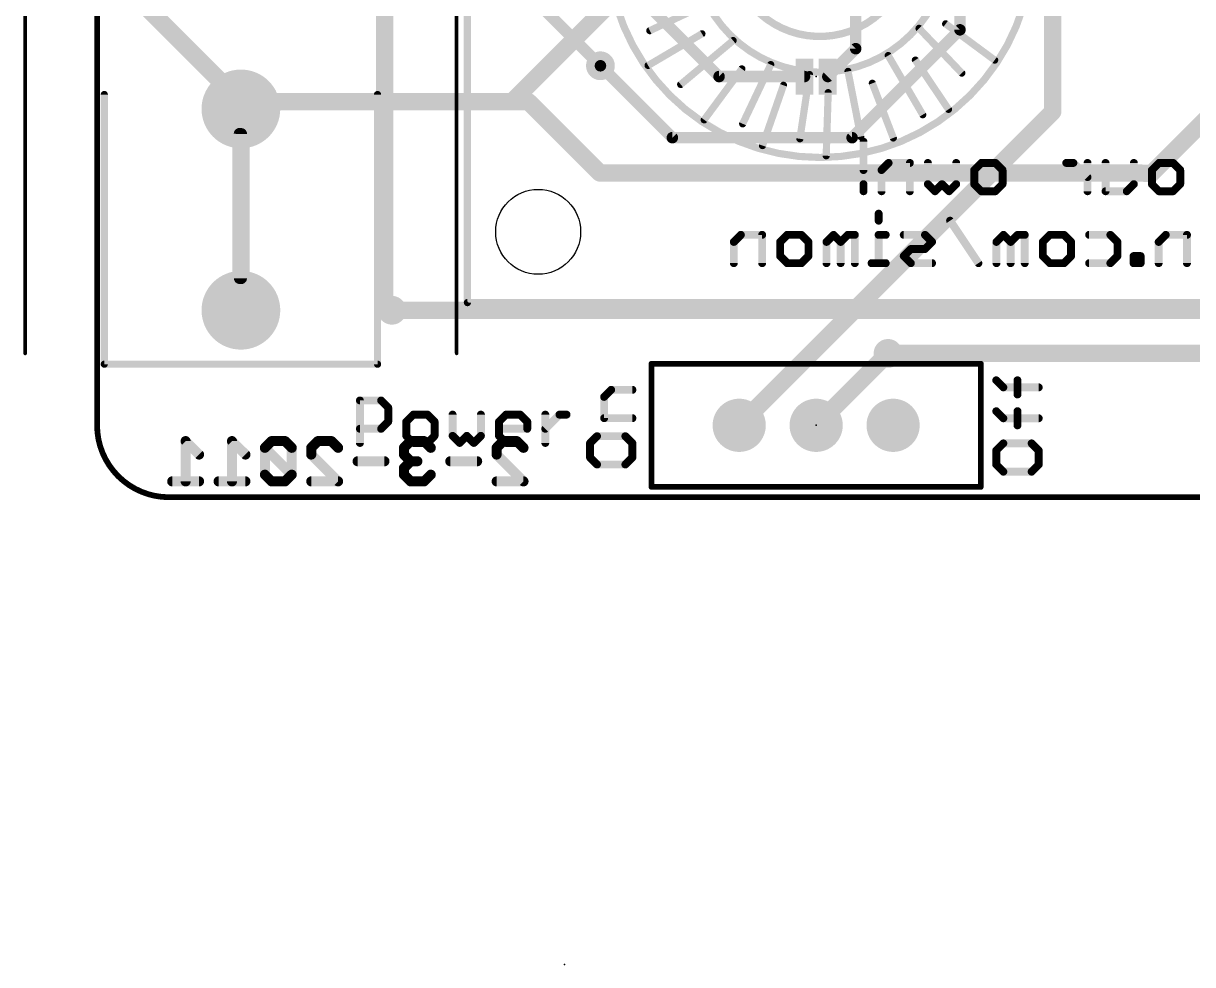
# Model space of a CAD drawing. Extents: x -2.6 to 78.8, y -16.5 to 68.7.
# Drawn here: x -2.6 to 38.7, y -16.51 to 16.74 of the extents above; entities that cross this region are included whole.
import ezdxf

# ---------------------------------------------------------------- set-up
doc = ezdxf.new("R2010")
doc.units = 0
for name, color, linetype in [('1', 12, 'CONTINUOUS'), ('16', 132, 'CONTINUOUS'), ('17', 110, 'CONTINUOUS'), ('18', 110, 'CONTINUOUS'), ('20', 53, 'CONTINUOUS'), ('21', 31, 'CONTINUOUS'), ('22', 40, 'CONTINUOUS'), ('23', 53, 'CONTINUOUS'), ('24', 53, 'CONTINUOUS'), ('49', 6, 'CONTINUOUS'), ('51', 53, 'CONTINUOUS')]:
    doc.layers.add(name, color=color, linetype=linetype)

# ---------------------------------------------------------------- blocks, each defined once
blk = doc.blocks.new('ROUNDP')
at = {"const_width": 0.5}
blk.add_lwpolyline([(0, -0.25, 1), (0, 0.25, 1), (0, -0.25)], format="xyb", dxfattribs=at)
blk = doc.blocks.new('RECT')
blk.add_solid([(-0.5, -0.5), (0.5, -0.5), (-0.5, 0.5), (0.5, 0.5)])
blk = doc.blocks.new('ROUNDV')
at = {"const_width": 0.5}
blk.add_lwpolyline([(0, -0.25, 1), (0, 0.25, 1), (0, -0.25)], format="xyb", dxfattribs=at)

msp = doc.modelspace()

# ---------------------------------------------------------------- linework, layer by layer
at = {"layer": '1'}
for points, const_width in [([(33.7566, 13.6144), (33.7566, 28.829)], 0.6096), ([(10.16, 6.858), (10.16, 22.86)], 0.6096), ([(13.97, 19.05), (17.78, 15.24)], 0.4064), ([(21.525, 17.421), (19.525, 16.481)], 0.254), ([(29.035, 16.561), (30.545, 14.981)], 0.254), ([(31.705, 15.441), (29.975, 16.721)], 0.254), ([(19.465, 15.251), (21.365, 16.371)], 0.254), ([(22.465, 16.131), (20.615, 14.581)], 0.254), ([(27.945, 15.601), (29.165, 13.511)], 0.254), ([(23.795, 15.281), (22.805, 13.191)], 0.254), ([(30.075, 13.701), (28.905, 15.441)], 0.254), ([(21.445, 13.331), (22.775, 15.131)], 0.254), ([(25.165, 14.931), (24.825, 12.661)], 0.254), ([(26.525, 15.041), (26.975, 12.741)], 0.254), ([(23.505, 12.421), (24.245, 14.551)], 0.254), ([(28.125, 12.691), (27.385, 14.621)], 0.254), ([(25.755, 12.061), (25.825, 14.291)], 0.254), ([(22.6822, 2.54), (33.7566, 13.6144)], 0.6096), ([(10.414, 6.604), (10.16, 6.858)], 0.6096), ([(25.4, 2.54), (27.94, 5.08)], 0.6096)]:
    msp.add_lwpolyline(points, dxfattribs=dict(at, const_width=const_width))
for points, const_width in [([(25.535, 12.001, 1), (25.535, 27.001, 1), (25.535, 12.001)], 0.254), ([(25.545, 15.011, 1), (25.545, 24.011, 1), (25.545, 15.011)], 0.254), ([(19.498, 16.5385, 1), (19.552, 16.4235)], 0.127), ([(29.0809, 16.6049, 1), (28.9891, 16.5171)], 0.127), ([(30.0128, 16.772, 1), (29.9372, 16.67)], 0.127), ([(21.3972, 16.3163, 1), (21.3328, 16.4257)], 0.127), ([(22.5058, 16.0823, 1), (22.4242, 16.1797)], 0.127), ([(27.9998, 15.633, 1), (27.8902, 15.569)], 0.127), ([(17.7082, 15.1682, 1), (17.8518, 15.3118)], 0.2032), ([(19.4328, 15.3057, 1), (19.4972, 15.1963)], 0.127), ([(23.8524, 15.2538, 1), (23.7376, 15.3082)], 0.127), ([(28.9577, 15.4764, 1), (28.8523, 15.4056)], 0.127), ([(31.6672, 15.39, 1), (31.7428, 15.492)], 0.127), ([(22.8261, 15.0933, 1), (22.7239, 15.1687)], 0.127), ([(25.2278, 14.9216, 1), (25.1022, 14.9404)], 0.127), ([(26.5873, 15.0532, 1), (26.4627, 15.0288)], 0.127), ([(30.4991, 14.9371, 1), (30.5909, 15.0249)], 0.127), ([(20.5742, 14.6297, 1), (20.6558, 14.5323)], 0.127), ([(24.305, 14.5302, 1), (24.185, 14.5718)], 0.127), ([(27.4443, 14.6437, 1), (27.3257, 14.5983)], 0.127), ([(25.8885, 14.289, 1), (25.7615, 14.293)], 0.127), ([(30.0223, 13.6656, 1), (30.1277, 13.7364)], 0.127), ([(33.6042, 13.6144, 1), (33.909, 13.6144)], 0.3048), ([(33.8644, 13.5066, 1), (33.6488, 13.7222)], 0.3048), ([(21.3939, 13.3687, 1), (21.4961, 13.2933)], 0.127), ([(22.7476, 13.2182, 1), (22.8624, 13.1638)], 0.127), ([(29.1102, 13.479, 1), (29.2198, 13.543)], 0.127), ([(26.9127, 12.7288, 1), (27.0373, 12.7532)], 0.127), ([(23.445, 12.4418, 1), (23.565, 12.4002)], 0.127), ([(24.7622, 12.6704, 1), (24.8878, 12.6516)], 0.127), ([(28.0657, 12.6683, 1), (28.1843, 12.7137)], 0.127), ([(25.6915, 12.063, 1), (25.8185, 12.059)], 0.127), ([(10.2678, 6.9658, 1), (10.0522, 6.7502)], 0.3048), ([(10.0076, 6.858, 1), (10.3124, 6.858)], 0.3048), ([(10.3062, 6.4962, 1), (10.5218, 6.7118)], 0.3048), ([(28.0478, 4.9722, 1), (27.8322, 5.1878)], 0.3048), ([(22.5744, 2.6478, 1), (22.79, 2.4322)], 0.3048), ([(25.2922, 2.6478, 1), (25.5078, 2.4322)], 0.3048)]:
    msp.add_lwpolyline(points, format="xyb", dxfattribs=dict(at, const_width=const_width))
at = {"layer": '16'}
for points, const_width in [([(26.797, 19.447), (26.797, 15.8441)], 0.4064), ([(30.48, 16.51), (30.4775, 19.4487)], 0.4064), ([(14.651, 13.97), (18.7555, 18.0745)], 0.6096), ([(18.7555, 18.0745), (21.971, 14.859)], 0.4064), ([(37.238, 11.43), (44.019, 18.211)], 0.6096), ([(5.08, 13.97), (1.27, 17.78)], 0.6096), ([(26.67, 12.7), (30.48, 16.51)], 0.4064), ([(26.797, 15.8441), (25.8119, 14.859)], 0.4064), ([(17.78, 15.24), (20.32, 12.7)], 0.4064), ([(21.971, 14.859), (24.9881, 14.859)], 0.4064), ([(5.08, 6.604), (5.08, 13.97)], 0.6096), ([(5.08, 13.97), (13.97, 13.97)], 0.6096), ([(13.97, 13.97), (14.651, 13.97)], 0.6096), ([(14.651, 13.97), (15.24, 13.97)], 0.6096), ([(15.24, 13.97), (17.7571, 11.4529)], 0.6096), ([(20.32, 12.7), (26.67, 12.7)], 0.4064), ([(17.7571, 11.4529), (36.8313, 11.4529)], 0.6096), ([(36.8313, 11.4529), (37.238, 11.43)], 0.6096), ([(10.414, 6.604), (71.12, 6.604)], 0.6096), ([(27.94, 5.08), (63.5, 5.08)], 0.6096), ([(3.6021, 1.5079), (3.1276, 1.9824)], 0.3556), ([(3.1276, 1.9824), (3.1276, 0.5588)], 0.3556), ([(5.2393, 1.5079), (4.7647, 1.9824)], 0.3556), ([(4.7647, 1.9824), (4.7647, 0.5588)], 0.3556), ([(6.1646, 1.9824), (5.9273, 1.7451)], 0.3556), ([(6.6391, 1.9824), (6.1646, 1.9824)], 0.3556), ([(6.8764, 1.7451), (6.6391, 1.9824)], 0.3556), ([(7.5645, 1.7451), (7.8018, 1.9824)], 0.3556), ([(7.8018, 1.9824), (8.2763, 1.9824)], 0.3556), ([(8.2763, 1.9824), (8.5136, 1.7451)], 0.3556), ([(11.0761, 1.9824), (10.8388, 1.7451)], 0.3556), ([(11.5506, 1.9824), (11.0761, 1.9824)], 0.3556), ([(11.7879, 1.7451), (11.5506, 1.9824)], 0.3556), ([(14.1131, 1.7451), (14.3504, 1.9824)], 0.3556), ([(14.3504, 1.9824), (14.8249, 1.9824)], 0.3556), ([(14.8249, 1.9824), (15.0622, 1.7451)], 0.3556), ([(5.9273, 1.7451), (5.9273, 0.7961)], 0.3556), ([(6.8764, 0.7961), (5.9273, 1.7451)], 0.3556), ([(6.8764, 0.7961), (6.8764, 1.7451)], 0.3556), ([(7.5645, 1.5079), (7.5645, 1.7451)], 0.3556), ([(8.5136, 0.5588), (7.5645, 1.5079)], 0.3556), ([(10.8388, 1.7451), (10.8388, 1.5079)], 0.3556), ([(10.8388, 1.5079), (11.0761, 1.2706)], 0.3556), ([(14.1131, 1.5079), (14.1131, 1.7451)], 0.3556), ([(15.0622, 0.5588), (14.1131, 1.5079)], 0.3556), ([(10.1507, 1.2706), (9.2017, 1.2706)], 0.3556), ([(11.0761, 1.2706), (10.8388, 1.0333)], 0.3556), ([(11.0761, 1.2706), (11.3133, 1.2706)], 0.3556), ([(13.425, 1.2706), (12.476, 1.2706)], 0.3556), ([(5.9273, 0.7961), (6.1646, 0.5588)], 0.3556), ([(6.6391, 0.5588), (6.8764, 0.7961)], 0.3556), ([(10.8388, 1.0333), (10.8388, 0.7961)], 0.3556), ([(10.8388, 0.7961), (11.0761, 0.5588)], 0.3556), ([(11.5506, 0.5588), (11.7879, 0.7961)], 0.3556), ([(3.6021, 0.5588), (2.653, 0.5588)], 0.3556), ([(5.2393, 0.5588), (4.2902, 0.5588)], 0.3556), ([(6.1646, 0.5588), (6.6391, 0.5588)], 0.3556), ([(7.5645, 0.5588), (8.5136, 0.5588)], 0.3556), ([(11.0761, 0.5588), (11.5506, 0.5588)], 0.3556), ([(14.1131, 0.5588), (15.0622, 0.5588)], 0.3556)]:
    msp.add_lwpolyline(points, dxfattribs=dict(at, const_width=const_width))
for points, const_width in [([(30.3784, 16.5099, 1), (30.5816, 16.5101)], 0.2032), ([(30.5518, 16.4382, 1), (30.4082, 16.5818)], 0.2032), ([(26.6954, 15.8441, 1), (26.8986, 15.8441)], 0.2032), ([(26.8688, 15.7723, 1), (26.7252, 15.9159)], 0.2032), ([(17.8518, 15.3118, 1), (17.7082, 15.1682)], 0.2032), ([(21.971, 14.9606, 1), (21.971, 14.7574)], 0.2032), ([(21.8992, 14.7872, 1), (22.0428, 14.9308)], 0.2032), ([(24.9881, 14.7574, 1), (24.9881, 14.9606)], 0.2032), ([(25.7401, 14.9308, 1), (25.8837, 14.7872)], 0.2032), ([(5.2324, 13.97, 1), (4.9276, 13.97)], 0.3048), ([(5.08, 14.1224, 1), (5.08, 13.8176)], 0.3048), ([(4.9722, 13.8622, 1), (5.1878, 14.0778)], 0.3048), ([(13.97, 14.1224, 1), (13.97, 13.8176)], 0.3048), ([(13.97, 13.8176, 1), (13.97, 14.1224)], 0.3048), ([(14.5432, 14.0778, 1), (14.7588, 13.8622)], 0.3048), ([(14.651, 14.1224, 1), (14.651, 13.8176)], 0.3048), ([(14.651, 13.8176, 1), (14.651, 14.1224)], 0.3048), ([(15.3478, 14.0778, 1), (15.1322, 13.8622)], 0.3048), ([(15.24, 13.8176, 1), (15.24, 14.1224)], 0.3048), ([(20.32, 12.8016, 1), (20.32, 12.5984)], 0.2032), ([(20.2482, 12.6282, 1), (20.3918, 12.7718)], 0.2032), ([(26.5982, 12.7718, 1), (26.7418, 12.6282)], 0.2032), ([(26.67, 12.5984, 1), (26.67, 12.8016)], 0.2032), ([(17.7571, 11.6053, 1), (17.7571, 11.3005)], 0.3048), ([(17.6493, 11.3451, 1), (17.8649, 11.5607)], 0.3048), ([(36.8399, 11.6051, 1), (36.8227, 11.3007)], 0.3048), ([(36.8313, 11.3005, 1), (36.8313, 11.6053)], 0.3048), ([(37.1302, 11.5378, 1), (37.3458, 11.3222)], 0.3048), ([(37.2294, 11.2778, 1), (37.2466, 11.5822)], 0.3048), ([(4.9276, 6.604, 1), (5.2324, 6.604)], 0.3048), ([(10.414, 6.7564, 1), (10.414, 6.4516)], 0.3048), ([(27.94, 5.2324, 1), (27.94, 4.9276)], 0.3048), ([(3.1904, 2.0453, 1), (3.0647, 1.9196)], 0.1778), ([(3.2165, 1.9824, 1), (3.0387, 1.9824)], 0.1778), ([(4.8536, 1.9824, 1), (4.6758, 1.9824)], 0.1778), ([(4.8276, 2.0453, 1), (4.7019, 1.9196)], 0.1778), ([(6.1646, 2.0713, 1), (6.1646, 1.8935)], 0.1778), ([(6.2275, 1.9196, 1), (6.1018, 2.0453)], 0.1778), ([(6.702, 2.0453, 1), (6.5763, 1.9196)], 0.1778), ([(6.6391, 1.8935, 1), (6.6391, 2.0713)], 0.1778), ([(7.8018, 2.0713, 1), (7.8018, 1.8935)], 0.1778), ([(7.8646, 1.9196, 1), (7.7389, 2.0453)], 0.1778), ([(8.3392, 2.0453, 1), (8.2134, 1.9196)], 0.1778), ([(8.2763, 1.8935, 1), (8.2763, 2.0713)], 0.1778), ([(11.0761, 2.0713, 1), (11.0761, 1.8935)], 0.1778), ([(11.1389, 1.9196, 1), (11.0132, 2.0453)], 0.1778), ([(11.6135, 2.0453, 1), (11.4878, 1.9196)], 0.1778), ([(11.5506, 1.8935, 1), (11.5506, 2.0713)], 0.1778), ([(14.3504, 2.0713, 1), (14.3504, 1.8935)], 0.1778), ([(14.4133, 1.9196, 1), (14.2875, 2.0453)], 0.1778), ([(14.8878, 2.0453, 1), (14.7621, 1.9196)], 0.1778), ([(14.8249, 1.8935, 1), (14.8249, 2.0713)], 0.1778), ([(3.5392, 1.445, 1), (3.665, 1.5707)], 0.1778), ([(5.1764, 1.445, 1), (5.3021, 1.5707)], 0.1778), ([(6.0162, 1.7451, 1), (5.8384, 1.7451)], 0.1778), ([(5.9902, 1.808, 1), (5.8645, 1.6823)], 0.1778), ([(5.8645, 1.808, 1), (5.9902, 1.6823)], 0.1778), ([(6.9653, 1.7451, 1), (6.7875, 1.7451)], 0.1778), ([(6.8136, 1.6823, 1), (6.9393, 1.808)], 0.1778), ([(7.6534, 1.7451, 1), (7.4756, 1.7451)], 0.1778), ([(7.5016, 1.808, 1), (7.6274, 1.6823)], 0.1778), ([(7.6274, 1.5707, 1), (7.5016, 1.445)], 0.1778), ([(8.4507, 1.6823, 1), (8.5764, 1.808)], 0.1778), ([(10.9277, 1.7451, 1), (10.7499, 1.7451)], 0.1778), ([(10.776, 1.808, 1), (10.9017, 1.6823)], 0.1778), ([(10.9017, 1.5707, 1), (10.776, 1.445)], 0.1778), ([(11.725, 1.6823, 1), (11.8507, 1.808)], 0.1778), ([(14.202, 1.7451, 1), (14.0242, 1.7451)], 0.1778), ([(14.0503, 1.808, 1), (14.176, 1.6823)], 0.1778), ([(14.176, 1.5707, 1), (14.0503, 1.445)], 0.1778), ([(14.9993, 1.6823, 1), (15.1251, 1.808)], 0.1778), ([(7.4756, 1.5079, 1), (7.6534, 1.5079)], 0.1778), ([(9.2017, 1.3595, 1), (9.2017, 1.1817)], 0.1778), ([(10.1507, 1.1817, 1), (10.1507, 1.3595)], 0.1778), ([(10.7499, 1.5079, 1), (10.9277, 1.5079)], 0.1778), ([(11.0761, 1.3595, 1), (11.0761, 1.1817)], 0.1778), ([(11.1389, 1.2077, 1), (11.0132, 1.3335)], 0.1778), ([(11.0132, 1.2077, 1), (11.1389, 1.3335)], 0.1778), ([(11.3133, 1.1817, 1), (11.3133, 1.3595)], 0.1778), ([(12.476, 1.3595, 1), (12.476, 1.1817)], 0.1778), ([(13.425, 1.1817, 1), (13.425, 1.3595)], 0.1778), ([(14.0242, 1.5079, 1), (14.202, 1.5079)], 0.1778), ([(5.8384, 0.7961, 1), (6.0162, 0.7961)], 0.1778), ([(5.9902, 0.8589, 1), (5.8645, 0.7332)], 0.1778), ([(6.7875, 0.7961, 1), (6.9653, 0.7961)], 0.1778), ([(6.9393, 0.7332, 1), (6.8136, 0.8589)], 0.1778), ([(6.8136, 0.7332, 1), (6.9393, 0.8589)], 0.1778), ([(10.9277, 1.0333, 1), (10.7499, 1.0333)], 0.1778), ([(10.7499, 0.7961, 1), (10.9277, 0.7961)], 0.1778), ([(10.776, 1.0962, 1), (10.9017, 0.9705)], 0.1778), ([(10.9017, 0.8589, 1), (10.776, 0.7332)], 0.1778), ([(11.8507, 0.7332, 1), (11.725, 0.8589)], 0.1778), ([(2.653, 0.6477, 1), (2.653, 0.4699)], 0.1778), ([(3.0387, 0.5588, 1), (3.2165, 0.5588)], 0.1778), ([(3.6021, 0.4699, 1), (3.6021, 0.6477)], 0.1778), ([(4.2902, 0.6477, 1), (4.2902, 0.4699)], 0.1778), ([(4.6758, 0.5588, 1), (4.8536, 0.5588)], 0.1778), ([(5.2393, 0.4699, 1), (5.2393, 0.6477)], 0.1778), ([(6.1646, 0.6477, 1), (6.1646, 0.4699)], 0.1778), ([(6.1018, 0.4959, 1), (6.2275, 0.6217)], 0.1778), ([(6.5763, 0.6217, 1), (6.702, 0.4959)], 0.1778), ([(6.6391, 0.4699, 1), (6.6391, 0.6477)], 0.1778), ([(7.5645, 0.6477, 1), (7.5645, 0.4699)], 0.1778), ([(8.4507, 0.4959, 1), (8.5764, 0.6217)], 0.1778), ([(8.5136, 0.4699, 1), (8.5136, 0.6477)], 0.1778), ([(11.0761, 0.6477, 1), (11.0761, 0.4699)], 0.1778), ([(11.0132, 0.4959, 1), (11.1389, 0.6217)], 0.1778), ([(11.4878, 0.6217, 1), (11.6135, 0.4959)], 0.1778), ([(11.5506, 0.4699, 1), (11.5506, 0.6477)], 0.1778), ([(14.1131, 0.6477, 1), (14.1131, 0.4699)], 0.1778), ([(14.9993, 0.4959, 1), (15.1251, 0.6217)], 0.1778), ([(15.0622, 0.4699, 1), (15.0622, 0.6477)], 0.1778)]:
    msp.add_lwpolyline(points, format="xyb", dxfattribs=dict(at, const_width=const_width))
at = {"layer": '20', "const_width": 0.2032}
for points in [[(0, 66.04), (0, 2.54)], [(2.54, 0), (73.66, 0)]]:
    msp.add_lwpolyline(points, dxfattribs=at)
at = {"layer": '20'}
for points, const_width in [([(0, 2.54, 0.4142), (2.54, 0)], 0.2032), ([(0.0508, 2.54, 1), (-0.0508, 2.54)], 0.1016), ([(-0.0508, 2.54, 1), (0.0508, 2.54)], 0.1016), ([(2.54, 0.0508, 1), (2.54, -0.0508)], 0.1016), ([(2.54, -0.0508, 1), (2.54, 0.0508)], 0.1016)]:
    msp.add_lwpolyline(points, format="xyb", dxfattribs=dict(at, const_width=const_width))
msp.add_circle((15.581, 9.374), 1.5, dxfattribs=at)
at = {"layer": '21'}
for points, const_width in [([(13.081, 6.874), (13.081, 56.874)], 0.254), ([(0.254, 14.224), (0.254, 4.699)], 0.254), ([(9.906, 4.699), (9.906, 14.224)], 0.254), ([(63.081, 6.874), (13.081, 6.874)], 0.254), ([(0.254, 4.699), (9.906, 4.699)], 0.254), ([(31.215, 4.715), (19.585, 4.715)], 0.2032), ([(19.585, 4.715), (19.585, 0.365)], 0.2032), ([(31.215, 0.365), (31.215, 4.715)], 0.2032), ([(32.0114, 3.8803), (31.7614, 4.1303)], 0.2794), ([(32.5114, 3.6303), (32.5114, 4.1303)], 0.2794), ([(17.9104, 3.5428), (18.1604, 3.7928)], 0.2794), ([(18.1604, 3.7928), (18.9103, 3.7928)], 0.2794), ([(33.2613, 3.8803), (32.0114, 3.8803)], 0.2794), ([(9.2837, 1.9177), (9.2837, 3.4176)], 0.2794), ([(9.2837, 3.4176), (10.0336, 3.4176)], 0.2794), ([(10.0336, 3.4176), (10.2836, 3.1676)], 0.2794), ([(10.2836, 3.1676), (10.2836, 2.6676)], 0.2794), ([(17.9104, 2.7929), (17.9104, 3.5428)], 0.2794), ([(11.1708, 2.9176), (10.9209, 2.6676)], 0.2794), ([(11.6708, 2.9176), (11.1708, 2.9176)], 0.2794), ([(11.9208, 2.6676), (11.6708, 2.9176)], 0.2794), ([(12.558, 2.9176), (12.558, 2.1677)], 0.2794), ([(13.5579, 2.1677), (13.5579, 2.9176)], 0.2794), ([(14.1952, 2.6676), (14.4451, 2.9176)], 0.2794), ([(14.4451, 2.9176), (14.9451, 2.9176)], 0.2794), ([(14.9451, 2.9176), (15.1951, 2.6676)], 0.2794), ([(15.8323, 1.9177), (15.8323, 2.9176)], 0.2794), ([(15.8323, 2.4177), (16.3323, 2.9176)], 0.2794), ([(16.3323, 2.9176), (16.5823, 2.9176)], 0.2794), ([(18.9103, 2.7929), (17.9104, 2.7929)], 0.2794), ([(32.0114, 2.7888), (31.7614, 3.0388)], 0.2794), ([(33.2613, 2.7888), (32.0114, 2.7888)], 0.2794), ([(32.5114, 2.5389), (32.5114, 3.0388)], 0.2794), ([(10.0336, 2.4177), (9.2837, 2.4177)], 0.2794), ([(10.2836, 2.6676), (10.0336, 2.4177)], 0.2794), ([(10.9209, 2.6676), (10.9209, 2.1677)], 0.2794), ([(11.9208, 2.1677), (11.9208, 2.6676)], 0.2794), ([(14.1952, 2.1677), (14.1952, 2.6676)], 0.2794), ([(15.1951, 2.4177), (14.1952, 2.4177)], 0.2794), ([(15.1951, 2.6676), (15.1951, 2.4177)], 0.2794), ([(10.9209, 2.1677), (11.1708, 1.9177)], 0.2794), ([(11.6708, 1.9177), (11.9208, 2.1677)], 0.2794), ([(12.558, 2.1677), (12.808, 1.9177)], 0.2794), ([(12.808, 1.9177), (13.058, 2.1677)], 0.2794), ([(13.058, 2.1677), (13.308, 1.9177)], 0.2794), ([(13.308, 1.9177), (13.5579, 2.1677)], 0.2794), ([(14.4451, 1.9177), (14.1952, 2.1677)], 0.2794), ([(17.6604, 2.1556), (17.4104, 1.9056)], 0.2794), ([(18.6603, 2.1556), (17.6604, 2.1556)], 0.2794), ([(18.9103, 1.9056), (18.6603, 2.1556)], 0.2794), ([(11.1708, 1.9177), (11.6708, 1.9177)], 0.2794), ([(14.9451, 1.9177), (14.4451, 1.9177)], 0.2794), ([(17.4104, 1.9056), (17.4104, 1.4057)], 0.2794), ([(18.9103, 1.4057), (18.9103, 1.9056)], 0.2794), ([(32.0114, 1.9016), (31.7614, 1.6516)], 0.2794), ([(31.7614, 1.6516), (31.7614, 1.1517)], 0.2794), ([(33.0113, 1.9016), (32.0114, 1.9016)], 0.2794), ([(33.2613, 1.6516), (33.0113, 1.9016)], 0.2794), ([(33.2613, 1.1517), (33.2613, 1.6516)], 0.2794), ([(17.4104, 1.4057), (17.6604, 1.1557)], 0.2794), ([(17.6604, 1.1557), (18.6603, 1.1557)], 0.2794), ([(18.6603, 1.1557), (18.9103, 1.4057)], 0.2794), ([(31.7614, 1.1517), (32.0114, 0.9017)], 0.2794), ([(33.0113, 0.9017), (33.2613, 1.1517)], 0.2794), ([(32.0114, 0.9017), (33.0113, 0.9017)], 0.2794), ([(19.585, 0.365), (31.215, 0.365)], 0.2032)]:
    msp.add_lwpolyline(points, dxfattribs=dict(at, const_width=const_width))
for points, const_width in [([(22.987, 17.542, 3), (22.987, 21.352)], 0.254), ([(22.9905, 17.5495, 3), (22.9905, 21.3595)], 0.254), ([(0.3175, 14.224, 1), (0.1905, 14.224)], 0.127), ([(9.9695, 14.224, 1), (9.8425, 14.224)], 0.127), ([(13.081, 6.9375, 1), (13.081, 6.8105)], 0.127), ([(13.0175, 6.874, 1), (13.1445, 6.874)], 0.127), ([(0.254, 4.7625, 1), (0.254, 4.6355)], 0.127), ([(0.1905, 4.699, 1), (0.3175, 4.699)], 0.127), ([(9.8425, 4.699, 1), (9.9695, 4.699)], 0.127), ([(9.906, 4.6355, 1), (9.906, 4.7625)], 0.127), ([(19.585, 4.7658, 1), (19.585, 4.6642)], 0.1016), ([(19.6358, 4.715, 1), (19.5342, 4.715)], 0.1016), ([(31.2658, 4.715, 1), (31.1642, 4.715)], 0.1016), ([(31.215, 4.6642, 1), (31.215, 4.7658)], 0.1016), ([(31.8108, 4.1796, 1), (31.712, 4.0809)], 0.1397), ([(32.5812, 4.1303, 1), (32.4415, 4.1303)], 0.1397), ([(18.1604, 3.8626, 1), (18.1604, 3.7229)], 0.1397), ([(18.2098, 3.7434, 1), (18.111, 3.8422)], 0.1397), ([(18.9103, 3.7229, 1), (18.9103, 3.8626)], 0.1397), ([(32.0114, 3.9501, 1), (32.0114, 3.8104)], 0.1397), ([(31.962, 3.8309, 1), (32.0608, 3.9297)], 0.1397), ([(33.2613, 3.8104, 1), (33.2613, 3.9501)], 0.1397), ([(9.3536, 3.4176, 1), (9.2138, 3.4176)], 0.1397), ([(9.2837, 3.4874, 1), (9.2837, 3.3477)], 0.1397), ([(10.083, 3.467, 1), (9.9842, 3.3682)], 0.1397), ([(10.0336, 3.3477, 1), (10.0336, 3.4874)], 0.1397), ([(10.3535, 3.1676, 1), (10.2138, 3.1676)], 0.1397), ([(17.9802, 3.5428, 1), (17.8405, 3.5428)], 0.1397), ([(17.861, 3.5922, 1), (17.9598, 3.4934)], 0.1397), ([(32.4415, 3.6303, 1), (32.5812, 3.6303)], 0.1397), ([(10.2342, 3.1182, 1), (10.333, 3.217)], 0.1397), ([(11.1708, 2.9875, 1), (11.1708, 2.8478)], 0.1397), ([(11.2202, 2.8682, 1), (11.1214, 2.967)], 0.1397), ([(11.7202, 2.967, 1), (11.6214, 2.8682)], 0.1397), ([(11.6708, 2.8478, 1), (11.6708, 2.9875)], 0.1397), ([(12.6279, 2.9176, 1), (12.4882, 2.9176)], 0.1397), ([(13.6278, 2.9176, 1), (13.4881, 2.9176)], 0.1397), ([(14.4451, 2.9875, 1), (14.4451, 2.8478)], 0.1397), ([(14.4945, 2.8682, 1), (14.3958, 2.967)], 0.1397), ([(14.9945, 2.967, 1), (14.8957, 2.8682)], 0.1397), ([(14.9451, 2.8478, 1), (14.9451, 2.9875)], 0.1397), ([(15.9022, 2.9176, 1), (15.7625, 2.9176)], 0.1397), ([(16.3323, 2.9875, 1), (16.3323, 2.8478)], 0.1397), ([(16.3817, 2.8682, 1), (16.2829, 2.967)], 0.1397), ([(16.5823, 2.8478, 1), (16.5823, 2.9875)], 0.1397), ([(17.9104, 2.8627, 1), (17.9104, 2.723)], 0.1397), ([(18.9103, 2.723, 1), (18.9103, 2.8627)], 0.1397), ([(31.8108, 3.0882, 1), (31.712, 2.9894)], 0.1397), ([(32.0114, 2.8587, 1), (32.0114, 2.719)], 0.1397), ([(31.962, 2.7394, 1), (32.0608, 2.8382)], 0.1397), ([(32.5812, 3.0388, 1), (32.4415, 3.0388)], 0.1397), ([(33.2613, 2.719, 1), (33.2613, 2.8587)], 0.1397), ([(9.2837, 2.4875, 1), (9.2837, 2.3478)], 0.1397), ([(9.9842, 2.4671, 1), (10.083, 2.3683)], 0.1397), ([(10.0336, 2.3478, 1), (10.0336, 2.4875)], 0.1397), ([(10.2138, 2.6676, 1), (10.3535, 2.6676)], 0.1397), ([(10.333, 2.6182, 1), (10.2342, 2.717)], 0.1397), ([(10.9907, 2.6676, 1), (10.851, 2.6676)], 0.1397), ([(10.8715, 2.717, 1), (10.9702, 2.6182)], 0.1397), ([(11.9906, 2.6676, 1), (11.8509, 2.6676)], 0.1397), ([(11.8714, 2.6182, 1), (11.9702, 2.717)], 0.1397), ([(14.265, 2.6676, 1), (14.1253, 2.6676)], 0.1397), ([(14.1458, 2.717, 1), (14.2446, 2.6182)], 0.1397), ([(14.1952, 2.4875, 1), (14.1952, 2.3478)], 0.1397), ([(15.2649, 2.6676, 1), (15.1252, 2.6676)], 0.1397), ([(15.1252, 2.4177, 1), (15.2649, 2.4177)], 0.1397), ([(15.1457, 2.6182, 1), (15.2445, 2.717)], 0.1397), ([(15.1951, 2.3478, 1), (15.1951, 2.4875)], 0.1397), ([(15.7829, 2.4671, 1), (15.8817, 2.3683)], 0.1397), ([(17.8405, 2.7929, 1), (17.9802, 2.7929)], 0.1397), ([(32.4415, 2.5389, 1), (32.5812, 2.5389)], 0.1397), ([(10.9702, 2.2171, 1), (10.8715, 2.1183)], 0.1397), ([(10.851, 2.1677, 1), (10.9907, 2.1677)], 0.1397), ([(11.8509, 2.1677, 1), (11.9906, 2.1677)], 0.1397), ([(11.9702, 2.1183, 1), (11.8714, 2.2171)], 0.1397), ([(12.6074, 2.2171, 1), (12.5086, 2.1183)], 0.1397), ([(12.4882, 2.1677, 1), (12.6279, 2.1677)], 0.1397), ([(13.1074, 2.2171, 1), (13.0086, 2.1183)], 0.1397), ([(13.1074, 2.1183, 1), (13.0086, 2.2171)], 0.1397), ([(13.4881, 2.1677, 1), (13.6278, 2.1677)], 0.1397), ([(13.6073, 2.1183, 1), (13.5085, 2.2171)], 0.1397), ([(14.1253, 2.1677, 1), (14.265, 2.1677)], 0.1397), ([(14.2446, 2.2171, 1), (14.1458, 2.1183)], 0.1397), ([(17.6604, 2.2255, 1), (17.6604, 2.0858)], 0.1397), ([(17.7098, 2.1062, 1), (17.611, 2.205)], 0.1397), ([(18.7097, 2.205, 1), (18.6109, 2.1062)], 0.1397), ([(18.6603, 2.0858, 1), (18.6603, 2.2255)], 0.1397), ([(9.2138, 1.9177, 1), (9.3536, 1.9177)], 0.1397), ([(11.1708, 1.9876, 1), (11.1708, 1.8479)], 0.1397), ([(11.1214, 1.8683, 1), (11.2202, 1.9671)], 0.1397), ([(11.6214, 1.9671, 1), (11.7202, 1.8683)], 0.1397), ([(11.6708, 1.8479, 1), (11.6708, 1.9876)], 0.1397), ([(12.7586, 1.9671, 1), (12.8574, 1.8683)], 0.1397), ([(12.7586, 1.8683, 1), (12.8574, 1.9671)], 0.1397), ([(13.2586, 1.9671, 1), (13.3573, 1.8683)], 0.1397), ([(13.2586, 1.8683, 1), (13.3573, 1.9671)], 0.1397), ([(14.4451, 1.9876, 1), (14.4451, 1.8479)], 0.1397), ([(14.3958, 1.8683, 1), (14.4945, 1.9671)], 0.1397), ([(14.9451, 1.8479, 1), (14.9451, 1.9876)], 0.1397), ([(15.7625, 1.9177, 1), (15.9022, 1.9177)], 0.1397), ([(17.4803, 1.9056, 1), (17.3406, 1.9056)], 0.1397), ([(17.361, 1.955, 1), (17.4598, 1.8562)], 0.1397), ([(18.9801, 1.9056, 1), (18.8405, 1.9056)], 0.1397), ([(18.8609, 1.8562, 1), (18.9597, 1.955)], 0.1397), ([(31.712, 1.701, 1), (31.8108, 1.6022)], 0.1397), ([(31.8313, 1.6516, 1), (31.6916, 1.6516)], 0.1397), ([(32.0114, 1.9715, 1), (32.0114, 1.8318)], 0.1397), ([(32.0608, 1.8522, 1), (31.962, 1.951)], 0.1397), ([(33.0607, 1.951, 1), (32.9619, 1.8522)], 0.1397), ([(33.0113, 1.8318, 1), (33.0113, 1.9715)], 0.1397), ([(33.3312, 1.6516, 1), (33.1914, 1.6516)], 0.1397), ([(33.2119, 1.6022, 1), (33.3107, 1.701)], 0.1397), ([(17.4598, 1.4551, 1), (17.361, 1.3563)], 0.1397), ([(17.3406, 1.4057, 1), (17.4803, 1.4057)], 0.1397), ([(17.6604, 1.2255, 1), (17.6604, 1.0858)], 0.1397), ([(17.611, 1.1063, 1), (17.7098, 1.2051)], 0.1397), ([(18.6109, 1.2051, 1), (18.7097, 1.1063)], 0.1397), ([(18.6603, 1.0858, 1), (18.6603, 1.2255)], 0.1397), ([(18.8405, 1.4057, 1), (18.9801, 1.4057)], 0.1397), ([(18.9597, 1.3563, 1), (18.8609, 1.4551)], 0.1397), ([(31.8108, 1.2011, 1), (31.712, 1.1023)], 0.1397), ([(33.3107, 1.1023, 1), (33.2119, 1.2011)], 0.1397), ([(31.6916, 1.1517, 1), (31.8313, 1.1517)], 0.1397), ([(32.0114, 0.9716, 1), (32.0114, 0.8319)], 0.1397), ([(31.962, 0.8523, 1), (32.0608, 0.9511)], 0.1397), ([(32.9619, 0.9511, 1), (33.0607, 0.8523)], 0.1397), ([(33.0113, 0.8319, 1), (33.0113, 0.9716)], 0.1397), ([(33.1914, 1.1517, 1), (33.3312, 1.1517)], 0.1397), ([(19.585, 0.4158, 1), (19.585, 0.3142)], 0.1016), ([(19.5342, 0.365, 1), (19.6358, 0.365)], 0.1016), ([(31.1642, 0.365, 1), (31.2658, 0.365)], 0.1016), ([(31.215, 0.3142, 1), (31.215, 0.4158)], 0.1016)]:
    msp.add_lwpolyline(points, format="xyb", dxfattribs=dict(at, const_width=const_width))
at = {"layer": '22', "const_width": 0.2794}
for points in [[(27.0724, 12.5576), (27.0724, 11.5576)], [(27.9596, 11.8076), (27.7096, 11.5576)], [(27.7096, 11.5576), (27.7096, 10.8077)], [(28.7096, 11.8076), (27.9596, 11.8076)], [(28.7096, 10.8077), (28.7096, 11.8076)], [(29.3468, 11.0577), (29.3468, 11.8076)], [(30.3467, 11.8076), (30.3467, 11.0577)], [(30.984, 11.5576), (31.2339, 11.8076)], [(30.984, 11.0577), (30.984, 11.5576)], [(31.2339, 11.8076), (31.7339, 11.8076)], [(31.7339, 11.8076), (31.9839, 11.5576)], [(31.9839, 11.5576), (31.9839, 11.0577)], [(34.4854, 11.8076), (34.2354, 11.8076)], [(34.9853, 11.3077), (34.4854, 11.8076)], [(34.9853, 10.8077), (34.9853, 11.8076)], [(35.6226, 10.8077), (35.6226, 11.8076)], [(36.6225, 11.8076), (36.6225, 11.0577)], [(37.2597, 11.5576), (37.5097, 11.8076)], [(37.2597, 11.0577), (37.2597, 11.5576)], [(37.5097, 11.8076), (38.0097, 11.8076)], [(38.0097, 11.8076), (38.2596, 11.5576)], [(38.2596, 11.5576), (38.2596, 11.0577)], [(27.0724, 11.0577), (27.0724, 10.8077)], [(29.5968, 10.8077), (29.3468, 11.0577)], [(29.8468, 11.0577), (29.5968, 10.8077)], [(30.0967, 10.8077), (29.8468, 11.0577)], [(30.3467, 11.0577), (30.0967, 10.8077)], [(31.2339, 10.8077), (30.984, 11.0577)], [(31.9839, 11.0577), (31.7339, 10.8077)], [(36.6225, 11.0577), (36.3725, 10.8077)], [(37.5097, 10.8077), (37.2597, 11.0577)], [(38.2596, 11.0577), (38.0097, 10.8077)], [(31.7339, 10.8077), (31.2339, 10.8077)], [(36.3725, 10.8077), (35.6226, 10.8077)], [(38.0097, 10.8077), (37.5097, 10.8077)], [(27.6071, 10.0176), (27.6071, 9.7676)], [(31.1314, 8.2677), (30.1315, 9.7676)], [(22.7414, 9.2676), (22.4914, 9.0176)], [(22.4914, 9.0176), (22.4914, 8.2677)], [(23.4913, 9.2676), (22.7414, 9.2676)], [(23.4913, 8.2677), (23.4913, 9.2676)], [(24.1286, 9.0176), (24.3785, 9.2676)], [(24.1286, 8.5177), (24.1286, 9.0176)], [(24.3785, 9.2676), (24.8785, 9.2676)], [(24.8785, 9.2676), (25.1285, 9.0176)], [(25.1285, 9.0176), (25.1285, 8.5177)], [(26.0157, 9.2676), (25.7657, 9.0176)], [(25.7657, 9.0176), (25.7657, 8.2677)], [(26.2657, 9.0176), (26.0157, 9.2676)], [(26.5157, 9.2676), (26.2657, 9.0176)], [(26.2657, 9.0176), (26.2657, 8.2677)], [(26.7656, 9.2676), (26.5157, 9.2676)], [(26.7656, 8.2677), (26.7656, 9.2676)], [(27.8571, 9.2676), (27.6071, 9.2676)], [(27.6071, 9.2676), (27.6071, 8.2677)], [(29.2443, 9.2676), (28.4943, 9.2676)], [(29.4942, 9.0176), (29.2443, 9.2676)], [(29.2443, 8.7677), (29.4942, 9.0176)], [(32.0186, 9.2676), (31.7686, 9.0176)], [(31.7686, 9.0176), (31.7686, 8.2677)], [(32.2686, 9.0176), (32.0186, 9.2676)], [(32.5186, 9.2676), (32.2686, 9.0176)], [(32.2686, 9.0176), (32.2686, 8.2677)], [(32.7686, 9.2676), (32.5186, 9.2676)], [(32.7686, 8.2677), (32.7686, 9.2676)], [(33.4058, 9.0176), (33.6558, 9.2676)], [(33.4058, 8.5177), (33.4058, 9.0176)], [(33.6558, 9.2676), (34.1557, 9.2676)], [(34.1557, 9.2676), (34.4057, 9.0176)], [(34.4057, 9.0176), (34.4057, 8.5177)], [(35.0429, 9.2676), (35.7929, 9.2676)], [(35.7929, 9.2676), (36.0429, 9.0176)], [(36.0429, 9.0176), (36.0429, 8.5177)], [(37.7487, 9.2676), (37.4987, 9.0176)], [(37.4987, 9.0176), (37.4987, 8.2677)], [(38.4986, 9.2676), (37.7487, 9.2676)], [(38.4986, 8.2677), (38.4986, 9.2676)], [(28.4943, 8.5177), (28.7443, 8.7677)], [(28.7443, 8.7677), (29.2443, 8.7677)], [(24.3785, 8.2677), (24.1286, 8.5177)], [(24.8785, 8.2677), (24.3785, 8.2677)], [(25.1285, 8.5177), (24.8785, 8.2677)], [(27.8571, 8.2677), (27.3571, 8.2677)], [(28.7443, 8.2677), (28.4943, 8.5177)], [(29.4942, 8.2677), (28.7443, 8.2677)], [(33.6558, 8.2677), (33.4058, 8.5177)], [(34.1557, 8.2677), (33.6558, 8.2677)], [(34.4057, 8.5177), (34.1557, 8.2677)], [(35.7929, 8.2677), (35.0429, 8.2677)], [(36.0429, 8.5177), (35.7929, 8.2677)], [(36.8614, 8.5177), (36.6115, 8.5177)], [(36.6115, 8.5177), (36.6115, 8.2677)], [(36.6115, 8.2677), (36.8614, 8.2677)], [(36.8614, 8.2677), (36.8614, 8.5177)]]:
    msp.add_lwpolyline(points, dxfattribs=at)
at = {"layer": '22', "const_width": 0.1397}
for points in [[(27.1423, 12.5576, 1), (27.0026, 12.5576)], [(27.0026, 11.5576, 1), (27.1423, 11.5576)], [(27.7795, 11.5576, 1), (27.6398, 11.5576)], [(27.6603, 11.607, 1), (27.759, 11.5082)], [(27.9596, 11.8775, 1), (27.9596, 11.7378)], [(28.009, 11.7582, 1), (27.9102, 11.857)], [(28.7794, 11.8076, 1), (28.6397, 11.8076)], [(28.7096, 11.7378, 1), (28.7096, 11.8775)], [(29.4167, 11.8076, 1), (29.277, 11.8076)], [(30.4166, 11.8076, 1), (30.2769, 11.8076)], [(31.0538, 11.5576, 1), (30.9141, 11.5576)], [(30.9346, 11.607, 1), (31.0334, 11.5082)], [(31.2339, 11.8775, 1), (31.2339, 11.7378)], [(31.2833, 11.7582, 1), (31.1845, 11.857)], [(31.7833, 11.857, 1), (31.6845, 11.7582)], [(31.7339, 11.7378, 1), (31.7339, 11.8775)], [(32.0537, 11.5576, 1), (31.914, 11.5576)], [(31.9345, 11.5082, 1), (32.0333, 11.607)], [(34.2354, 11.8775, 1), (34.2354, 11.7378)], [(34.5348, 11.857, 1), (34.436, 11.7582)], [(34.4854, 11.7378, 1), (34.4854, 11.8775)], [(35.0552, 11.8076, 1), (34.9155, 11.8076)], [(35.6924, 11.8076, 1), (35.5527, 11.8076)], [(36.6923, 11.8076, 1), (36.5526, 11.8076)], [(37.3296, 11.5576, 1), (37.1899, 11.5576)], [(37.2103, 11.607, 1), (37.3091, 11.5082)], [(37.5097, 11.8775, 1), (37.5097, 11.7378)], [(37.5591, 11.7582, 1), (37.4603, 11.857)], [(38.0591, 11.857, 1), (37.9603, 11.7582)], [(38.0097, 11.7378, 1), (38.0097, 11.8775)], [(38.3295, 11.5576, 1), (38.1898, 11.5576)], [(38.2103, 11.5082, 1), (38.309, 11.607)], [(27.1423, 11.0577, 1), (27.0026, 11.0577)], [(29.3962, 11.1071, 1), (29.2974, 11.0083)], [(29.8962, 11.1071, 1), (29.7974, 11.0083)], [(29.8962, 11.0083, 1), (29.7974, 11.1071)], [(30.3961, 11.0083, 1), (30.2973, 11.1071)], [(31.0334, 11.1071, 1), (30.9346, 11.0083)], [(32.0333, 11.0083, 1), (31.9345, 11.1071)], [(34.9359, 11.2583, 1), (35.0347, 11.3571)], [(36.6719, 11.0083, 1), (36.5731, 11.1071)], [(37.3091, 11.1071, 1), (37.2103, 11.0083)], [(38.309, 11.0083, 1), (38.2103, 11.1071)], [(27.0026, 10.8077, 1), (27.1423, 10.8077)], [(27.6398, 10.8077, 1), (27.7795, 10.8077)], [(28.6397, 10.8077, 1), (28.7794, 10.8077)], [(29.277, 11.0577, 1), (29.4167, 11.0577)], [(29.5474, 10.8571, 1), (29.6462, 10.7583)], [(29.5474, 10.7583, 1), (29.6462, 10.8571)], [(30.0474, 10.8571, 1), (30.1461, 10.7583)], [(30.0474, 10.7583, 1), (30.1461, 10.8571)], [(30.2769, 11.0577, 1), (30.4166, 11.0577)], [(30.9141, 11.0577, 1), (31.0538, 11.0577)], [(31.2339, 10.8776, 1), (31.2339, 10.7378)], [(31.1845, 10.7583, 1), (31.2833, 10.8571)], [(31.6845, 10.8571, 1), (31.7833, 10.7583)], [(31.7339, 10.7378, 1), (31.7339, 10.8776)], [(31.914, 11.0577, 1), (32.0537, 11.0577)], [(34.9155, 10.8077, 1), (35.0552, 10.8077)], [(35.6226, 10.8776, 1), (35.6226, 10.7378)], [(35.5527, 10.8077, 1), (35.6924, 10.8077)], [(36.3231, 10.8571, 1), (36.4219, 10.7583)], [(36.3725, 10.7378, 1), (36.3725, 10.8776)], [(36.5526, 11.0577, 1), (36.6923, 11.0577)], [(37.1899, 11.0577, 1), (37.3296, 11.0577)], [(37.5097, 10.8776, 1), (37.5097, 10.7378)], [(37.4603, 10.7583, 1), (37.5591, 10.8571)], [(37.9603, 10.8571, 1), (38.0591, 10.7583)], [(38.0097, 10.7378, 1), (38.0097, 10.8776)], [(38.1898, 11.0577, 1), (38.3295, 11.0577)], [(27.677, 10.0176, 1), (27.5373, 10.0176)], [(27.5373, 9.7676, 1), (27.677, 9.7676)], [(30.1896, 9.8063, 1), (30.0734, 9.7288)], [(22.442, 9.067, 1), (22.5408, 8.9682)], [(22.5613, 9.0176, 1), (22.4216, 9.0176)], [(22.7414, 9.3375, 1), (22.7414, 9.1978)], [(22.7908, 9.2182, 1), (22.692, 9.317)], [(23.5612, 9.2676, 1), (23.4215, 9.2676)], [(23.4913, 9.1978, 1), (23.4913, 9.3375)], [(24.1984, 9.0176, 1), (24.0587, 9.0176)], [(24.0792, 9.067, 1), (24.178, 8.9682)], [(24.3785, 9.3375, 1), (24.3785, 9.1978)], [(24.4279, 9.2182, 1), (24.3292, 9.317)], [(24.9279, 9.317, 1), (24.8291, 9.2182)], [(24.8785, 9.1978, 1), (24.8785, 9.3375)], [(25.1983, 9.0176, 1), (25.0586, 9.0176)], [(25.0791, 8.9682, 1), (25.1779, 9.067)], [(25.7163, 9.067, 1), (25.8151, 8.9682)], [(25.8356, 9.0176, 1), (25.6959, 9.0176)], [(26.0651, 9.317, 1), (25.9663, 9.2182)], [(26.0651, 9.2182, 1), (25.9663, 9.317)], [(26.3355, 9.0176, 1), (26.1958, 9.0176)], [(26.2163, 9.067, 1), (26.3151, 8.9682)], [(26.2163, 8.9682, 1), (26.3151, 9.067)], [(26.5157, 9.3375, 1), (26.5157, 9.1978)], [(26.5651, 9.2182, 1), (26.4663, 9.317)], [(26.8355, 9.2676, 1), (26.6958, 9.2676)], [(26.7656, 9.1978, 1), (26.7656, 9.3375)], [(27.6071, 9.3375, 1), (27.6071, 9.1978)], [(27.677, 9.2676, 1), (27.5373, 9.2676)], [(27.8571, 9.1978, 1), (27.8571, 9.3375)], [(28.4943, 9.3375, 1), (28.4943, 9.1978)], [(29.2937, 9.317, 1), (29.1949, 9.2182)], [(29.2443, 9.1978, 1), (29.2443, 9.3375)], [(29.5436, 8.9682, 1), (29.4448, 9.067)], [(29.4448, 8.9682, 1), (29.5436, 9.067)], [(31.8385, 9.0176, 1), (31.6988, 9.0176)], [(31.7192, 9.067, 1), (31.818, 8.9682)], [(32.068, 9.317, 1), (31.9692, 9.2182)], [(32.068, 9.2182, 1), (31.9692, 9.317)], [(32.3384, 9.0176, 1), (32.1987, 9.0176)], [(32.2192, 9.067, 1), (32.318, 8.9682)], [(32.2192, 8.9682, 1), (32.318, 9.067)], [(32.5186, 9.3375, 1), (32.5186, 9.1978)], [(32.568, 9.2182, 1), (32.4692, 9.317)], [(32.8384, 9.2676, 1), (32.6987, 9.2676)], [(32.7686, 9.1978, 1), (32.7686, 9.3375)], [(33.4756, 9.0176, 1), (33.3359, 9.0176)], [(33.3564, 9.067, 1), (33.4552, 8.9682)], [(33.6558, 9.3375, 1), (33.6558, 9.1978)], [(33.7052, 9.2182, 1), (33.6064, 9.317)], [(34.2051, 9.317, 1), (34.1063, 9.2182)], [(34.1557, 9.1978, 1), (34.1557, 9.3375)], [(34.4756, 9.0176, 1), (34.3359, 9.0176)], [(34.3563, 8.9682, 1), (34.4551, 9.067)], [(35.0429, 9.3375, 1), (35.0429, 9.1978)], [(35.8423, 9.317, 1), (35.7435, 9.2182)], [(35.7929, 9.1978, 1), (35.7929, 9.3375)], [(36.1127, 9.0176, 1), (35.973, 9.0176)], [(35.9935, 8.9682, 1), (36.0923, 9.067)], [(37.5685, 9.0176, 1), (37.4288, 9.0176)], [(37.4493, 9.067, 1), (37.5481, 8.9682)], [(37.7487, 9.3375, 1), (37.7487, 9.1978)], [(37.798, 9.2182, 1), (37.6993, 9.317)], [(38.5684, 9.2676, 1), (38.4287, 9.2676)], [(38.4986, 9.1978, 1), (38.4986, 9.3375)], [(28.7443, 8.8375, 1), (28.7443, 8.6978)], [(28.7937, 8.7183, 1), (28.6949, 8.8171)], [(29.1949, 8.8171, 1), (29.2937, 8.7183)], [(29.2443, 8.6978, 1), (29.2443, 8.8375)], [(22.4216, 8.2677, 1), (22.5613, 8.2677)], [(23.4215, 8.2677, 1), (23.5612, 8.2677)], [(24.178, 8.5671, 1), (24.0792, 8.4683)], [(24.0587, 8.5177, 1), (24.1984, 8.5177)], [(24.3785, 8.3376, 1), (24.3785, 8.1978)], [(24.3292, 8.2183, 1), (24.4279, 8.3171)], [(24.8291, 8.3171, 1), (24.9279, 8.2183)], [(24.8785, 8.1978, 1), (24.8785, 8.3376)], [(25.0586, 8.5177, 1), (25.1983, 8.5177)], [(25.1779, 8.4683, 1), (25.0791, 8.5671)], [(25.6959, 8.2677, 1), (25.8356, 8.2677)], [(26.1958, 8.2677, 1), (26.3355, 8.2677)], [(26.6958, 8.2677, 1), (26.8355, 8.2677)], [(27.3571, 8.3376, 1), (27.3571, 8.1978)], [(27.5373, 8.2677, 1), (27.677, 8.2677)], [(27.8571, 8.1978, 1), (27.8571, 8.3376)], [(28.5437, 8.5671, 1), (28.4449, 8.4683)], [(28.4449, 8.5671, 1), (28.5437, 8.4683)], [(28.7443, 8.3376, 1), (28.7443, 8.1978)], [(28.6949, 8.2183, 1), (28.7937, 8.3171)], [(29.4942, 8.1978, 1), (29.4942, 8.3376)], [(31.0733, 8.229, 1), (31.1895, 8.3064)], [(31.6988, 8.2677, 1), (31.8385, 8.2677)], [(32.1987, 8.2677, 1), (32.3384, 8.2677)], [(32.6987, 8.2677, 1), (32.8384, 8.2677)], [(33.3359, 8.5177, 1), (33.4756, 8.5177)], [(33.4552, 8.5671, 1), (33.3564, 8.4683)], [(33.6558, 8.3376, 1), (33.6558, 8.1978)], [(33.6064, 8.2183, 1), (33.7052, 8.3171)], [(34.1063, 8.3171, 1), (34.2051, 8.2183)], [(34.1557, 8.1978, 1), (34.1557, 8.3376)], [(34.3359, 8.5177, 1), (34.4756, 8.5177)], [(34.4551, 8.4683, 1), (34.3563, 8.5671)], [(35.0429, 8.3376, 1), (35.0429, 8.1978)], [(35.7435, 8.3171, 1), (35.8423, 8.2183)], [(35.7929, 8.1978, 1), (35.7929, 8.3376)], [(35.973, 8.5177, 1), (36.1127, 8.5177)], [(36.0923, 8.4683, 1), (35.9935, 8.5671)], [(36.6813, 8.5177, 1), (36.5416, 8.5177)], [(36.6115, 8.5875, 1), (36.6115, 8.4478)], [(36.6115, 8.3376, 1), (36.6115, 8.1978)], [(36.5416, 8.2677, 1), (36.6813, 8.2677)], [(36.9313, 8.5177, 1), (36.7916, 8.5177)], [(36.7916, 8.2677, 1), (36.9313, 8.2677)], [(36.8614, 8.4478, 1), (36.8614, 8.5875)], [(36.8614, 8.1978, 1), (36.8614, 8.3376)], [(37.4288, 8.2677, 1), (37.5685, 8.2677)], [(38.4287, 8.2677, 1), (38.5684, 8.2677)]]:
    msp.add_lwpolyline(points, format="xyb", dxfattribs=at)
at = {"layer": '23'}
for p in [(13.081, 6.874), (25.4, 2.54), (16.51, -16.51)]:
    msp.add_point(p, dxfattribs=at)
at = {"layer": '24'}
msp.add_point((25.4, 14.859), dxfattribs=at)
at = {"layer": '49', "const_width": 0.4064}
for points in [[(5.0318, 12.8397), (5.0343, 7.7369)], [(5.0902, 7.7318), (5.0927, 12.8346)]]:
    msp.add_lwpolyline(points, dxfattribs=at)
at = {"layer": '49', "const_width": 0.2032}
for points in [[(5.1334, 12.8397, 1), (4.9302, 12.8397)], [(5.1943, 12.8346, 1), (4.9911, 12.8346)], [(4.9327, 7.7369, 1), (5.1359, 7.7369)], [(4.9886, 7.7318, 1), (5.1918, 7.7318)]]:
    msp.add_lwpolyline(points, format="xyb", dxfattribs=at)
at = {"layer": '51', "const_width": 0.127}
for points in [[(-2.54, 5.08), (-2.54, 58.42)], [(12.7, 58.42), (12.7, 5.08)]]:
    msp.add_lwpolyline(points, dxfattribs=at)
at = {"layer": '51', "const_width": 0.0635}
for points in [[(-2.5718, 5.08, 1), (-2.5082, 5.08)], [(12.6683, 5.08, 1), (12.7318, 5.08)]]:
    msp.add_lwpolyline(points, format="xyb", dxfattribs=at)

# ---------------------------------------------------------------- block references
at = {"layer": '16', "xscale": 0.635, "yscale": 1.27, "rotation": 180}
for p in [(24.9881, 14.859), (25.8119, 14.859)]:
    msp.add_blockref('RECT', p, dxfattribs=at)
at = {"layer": '17', "rotation": 270}
for p, xscale, yscale in [((5.08, 13.716), 2.7813, 2.7813), ((5.08, 13.716), 2.7813, 2.7813), ((5.08, 6.604), 2.7813, 2.7813), ((5.08, 6.604), 2.7813, 2.7813), ((22.6822, 2.54), 1.8796, 1.8796), ((22.6822, 2.54), 1.8796, 1.8796), ((25.4, 2.54), 1.8796, 1.8796), ((25.4, 2.54), 1.8796, 1.8796), ((28.1178, 2.54), 1.8796, 1.8796), ((28.1178, 2.54), 1.8796, 1.8796)]:
    msp.add_blockref('ROUNDP', p, dxfattribs=dict(at, xscale=xscale, yscale=yscale))
at = {"layer": '18', "xscale": 1.016, "yscale": 1.016}
for p in [(17.78, 15.24), (17.78, 15.24), (10.414, 6.604), (10.414, 6.604), (27.94, 5.08), (27.94, 5.08)]:
    msp.add_blockref('ROUNDV', p, dxfattribs=at)
at = {"layer": '51', "xscale": 0.4572, "yscale": 0.6096, "rotation": 270}
for p in [(22.86, 2.54), (25.4, 2.54), (27.94, 2.54)]:
    msp.add_blockref('RECT', p, dxfattribs=at)

doc.saveas('drawing.dxf')
